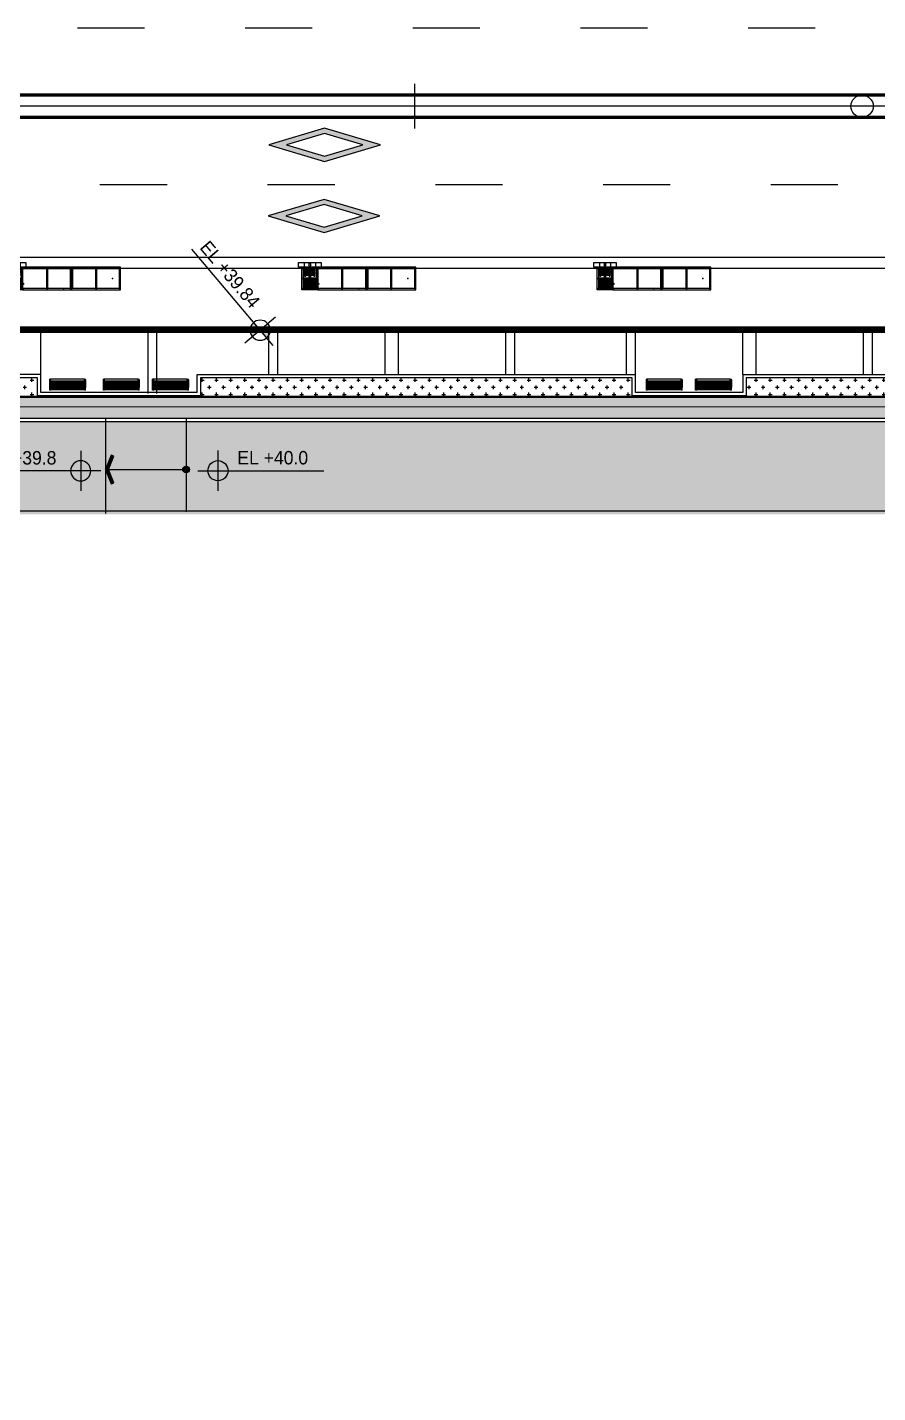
# Model space of a CAD drawing. Header units: millimetres. Extents: x -58335 to 291665, y -66693 to 213307.
# Drawn here: x 127654 to 165682, y 110035 to 171077 of the extents above; entities that cross this region are included whole.
import ezdxf
from ezdxf.xclip import XClip

# ---------------------------------------------------------------- set-up
doc = ezdxf.new("R2010")
doc.units = ezdxf.units.MM
doc.header["$LTSCALE"] = 1000
doc.header["$XCLIPFRAME"] = 0
for name, pattern in [('X-SITE$0$ACAD_ISO03W100', [30, 12, -18]), ('X-SITE$0$H1', [1.5, 1, -0.5]), ('X-SITE$0$HID', [2.8, 1.8, -1]), ('X-SITE$0$HIDDEN', [0.375, 0.25, -0.125]), ('X-SITE$0$HIDDEN2', [4.75, 3.17, -1.58]), ('X-SITE$0$PHANTOM2', [1.25, 0.625, -0.125, 0.125, -0.125, 0.125, -0.125])]:
    doc.linetypes.add(name, pattern=pattern)
for name, color, linetype in [('X-SITE$0$# 레벨계획 PLOT', 212, 'Continuous'), ('X-SITE$0$-MY-계획선', 253, 'Continuous'), ('X-SITE$0$-MY-녹지', 254, 'Continuous'), ('X-SITE$0$-MY-녹지-건축한계선', 253, 'Continuous'), ('X-SITE$0$-MY-보조선', 253, 'Continuous'), ('X-SITE$0$-MY-시설선', 254, 'Continuous'), ('X-SITE$0$-MY-시설선 wood', 254, 'Continuous'), ('X-SITE$0$-MY-포장Hatch', 254, 'Continuous'), ('X-SITE$0$-MY-포장선', 254, 'Continuous'), ('X-SITE$0$-경계휀스', 5, 'Continuous'), ('X-SITE$0$-보도선', 7, 'Continuous'), ('X-SITE$0$0-노면표시', 7, 'Continuous'), ('X-SITE$0$A-BOUNDARY(PLAN)', 2, 'X-SITE$0$PHANTOM2'), ('X-SITE$0$A-FUR', 252, 'X-SITE$0$H1'), ('X-SITE$0$A-SYM-LEVEL', 7, 'Continuous'), ('X-SITE$0$A-TEXT-NOTE', 7, 'Continuous'), ('X-SITE$0$A-전기충전기', 1, 'Continuous'), ('X-SITE$0$도로중심선', 9, 'Continuous'), ('X-SITE$0$도로체인', 9, 'Continuous'), ('X-SITE$0$식물재배화분', 253, 'Continuous'), ('X-SITE$0$차선계획', 7, 'Continuous')]:
    doc.layers.add(name, color=color, linetype=linetype)
doc.layers.add('X-SITE$0$-변경 블럭 외곽-', color=252, linetype='Continuous', lineweight=0)
doc.layers.add('X-SITE$0$NOPLOT', color=193, linetype='Continuous', plot=False)
doc.layers.add('X-SITE$0$건축한계선(3m)', color=193, linetype='Continuous', plot=False)
doc.styles.add('X-SITE$0$Gtx', font='')
doc.styles.get('X-SITE$0$Gtx').set_extended_font_data('Dotum')
doc.linetypes.add('X-SITE$0$FENCELINE1', pattern='A,6.35,-2.54,[133,ltypeshp.shx,S=2.54,R=0,X=-2.54,Y=0],-2.54,25.4', length=36.83)
pattern_1 = [(0, (-13126707.96, 452592), (0, 609.6), []), (90, (-13126707.96, 452592), (-609.6, 609.6), [609.6, -609.6])]
pattern_2 = [(0, (-29382.5, 14650.24), (317.5, 317.5), [158.75, -476.25]), (90, (-29303.13, 14570.87), (-317.5, 317.5), [158.75, -476.25])]

# ---------------------------------------------------------------- blocks, each defined once
blk = doc.blocks.new('X-SITE$0$JMP-001')
at = {"layer": 'X-SITE$0$-MY-시설선'}
for p, q in [((-750, 493), (-800, 493)), ((-800, 493), (-800, -7)), ((-750, 383), (-800, 383)), ((-750, 493), (-750, -7)), ((800, 493), (750, 493)), ((750, 493), (750, -7)), ((800, 383), (750, 383)), ((800, 493), (800, -7)), ((-750, -7), (-800, -7)), ((750, -7), (800, -7))]:
    blk.add_line(p, q, dxfattribs=at)
at = {"layer": 'X-SITE$0$-MY-시설선 wood'}
for p, q in [((750, 480), (-750, 480)), ((750, 444), (-750, 444)), ((750, 429), (-750, 429)), ((750, 427), (-750, 427)), ((750, 417), (-750, 417)), ((750, 416), (-750, 416)), ((750, 405), (-750, 405)), ((750, 404), (-750, 404)), ((750, 394), (-750, 394)), ((750, 357), (-750, 357)), ((750, 353), (-750, 353)), ((750, 313), (-750, 313)), ((750, 308), (-750, 308)), ((750, 268), (-750, 268)), ((750, 264), (-750, 264)), ((750, 224), (-750, 224)), ((750, 220), (-750, 220)), ((750, 179), (-750, 179)), ((750, 175), (-750, 175)), ((750, 135), (-750, 135)), ((750, 131), (-750, 131)), ((750, 90), (-750, 90)), ((750, 86), (-750, 86)), ((750, 0), (-750, 0))]:
    blk.add_line(p, q, dxfattribs=at)
for points in [[(-800, 364), (-750, 364), (-750, 23), (-800, 23)], [(800, 364), (750, 364), (750, 23), (800, 23)]]:
    blk.add_lwpolyline(points, close=True, dxfattribs=at)
blk = doc.blocks.new('X-SITE$0$240910_L-1F')
at = {"layer": 'X-SITE$0$-MY-녹지'}
h = blk.add_hatch(dxfattribs=at)
h.set_pattern_fill('CROSS', color=256, scale=50, style=2)
h.set_pattern_definition(pattern_2)
edge = h.paths.add_edge_path()
edge.add_arc((65971, 168205), 1850, 147.2795, 178.45248)
edge.add_line((64122, 168255), (153371, 168255))
edge.add_line((153371, 168255), (153371, 125655))
edge.add_line((153371, 125655), (167000, 125655))
edge.add_line((167000, 125655), (167000, 169179))
edge.add_line((167000, 169179), (166974, 169205))
edge.add_line((166974, 169205), (64415, 169205))
h = blk.add_hatch(dxfattribs=at)
h.set_pattern_fill('CROSS', color=256, scale=50, style=2)
h.set_pattern_definition(pattern_2)
edge = h.paths.add_edge_path()
edge.add_arc((65971, 168205), 1850, 147.2795, 157.76624)
edge.add_line((64259, 168905), (64971, 168905))
edge.add_line((64971, 168905), (64971, 168255))
edge.add_line((64971, 168255), (153371, 168255))
edge.add_line((153371, 168255), (153371, 125655))
edge.add_line((153371, 125655), (167000, 125655))
edge.add_line((167000, 125655), (167000, 169179))
edge.add_line((167000, 169179), (166974, 169205))
edge.add_line((166974, 169205), (64415, 169205))
at = {"layer": 'X-SITE$0$-MY-녹지-건축한계선'}
h = blk.add_hatch(dxfattribs=at)
h.set_pattern_fill('CROSS', color=256, scale=50, style=2)
h.set_pattern_definition(pattern_2)
h.paths.add_polyline_path([(80421, 170055), (80421, 169205), (98721, 169205), (98721, 170055)])
h = blk.add_hatch(dxfattribs=at)
h.set_pattern_fill('CROSS', color=256, scale=50, style=2)
h.set_pattern_definition(pattern_2)
h.paths.add_polyline_path([(80421, 170055), (80421, 169205), (98721, 169205), (98721, 170055)])
h = blk.add_hatch(dxfattribs=at)
h.set_pattern_fill('CROSS', color=256, scale=50, style=2)
h.set_pattern_definition(pattern_2)
h.paths.add_polyline_path([(125321, 169205), (125321, 170055), (106021, 170055), (106021, 169205), (106221, 169205), (106221, 169205)])
h = blk.add_hatch(dxfattribs=at)
h.set_pattern_fill('CROSS', color=256, scale=50, style=2)
h.set_pattern_definition(pattern_2)
h.paths.add_polyline_path([(125321, 169205), (125321, 170055), (106021, 170055), (106021, 169205), (106221, 169205), (106221, 169205)])
h = blk.add_hatch(dxfattribs=at)
h.set_pattern_fill('CROSS', color=256, scale=50, style=2)
h.set_pattern_definition(pattern_2)
h.paths.add_polyline_path([(146721, 169205), (146721, 170055), (130421, 170055), (130421, 169205), (130621, 169205), (130621, 169205)])
h = blk.add_hatch(dxfattribs=at)
h.set_pattern_fill('CROSS', color=256, scale=50, style=2)
h.set_pattern_definition(pattern_2)
h.paths.add_polyline_path([(146721, 169205), (146721, 170055), (130421, 170055), (130421, 169205), (130621, 169205), (130621, 169205)])
h = blk.add_hatch(dxfattribs=at)
h.set_pattern_fill('CROSS', color=256, scale=50, style=2)
h.set_pattern_definition(pattern_2)
h.paths.add_polyline_path([(106021, 169255), (98721, 169255), (98721, 169205), (106021, 169205)])
h = blk.add_hatch(dxfattribs=at)
h.set_pattern_fill('CROSS', color=256, scale=50, style=2)
h.set_pattern_definition(pattern_2)
h.paths.add_polyline_path([(106021, 169255), (98721, 169255), (98721, 169205), (106021, 169205)])
h = blk.add_hatch(dxfattribs=at)
h.set_pattern_fill('CROSS', color=256, scale=50, style=2)
h.set_pattern_definition(pattern_2)
h.paths.add_polyline_path([(130421, 169255), (125321, 169255), (125321, 169205), (130421, 169205)])
h = blk.add_hatch(dxfattribs=at)
h.set_pattern_fill('CROSS', color=256, scale=50, style=2)
h.set_pattern_definition(pattern_2)
h.paths.add_polyline_path([(130421, 169255), (125321, 169255), (125321, 169205), (130421, 169205)])
at = {"layer": 'X-SITE$0$-MY-포장Hatch'}
h = blk.add_hatch(dxfattribs=at)
h.set_pattern_fill('AR-B816', color=256, scale=3)
h.set_pattern_definition(pattern_1)
h.paths.add_polyline_path([(64121, 168105), (64121, 163955), (148271, 163955), (148271, 121555), (153221, 121555), (153221, 168105)])
h = blk.add_hatch(dxfattribs=at)
h.set_pattern_fill('AR-B816', color=256, scale=3)
h.set_pattern_definition(pattern_1)
h.paths.add_polyline_path([(64121, 168105), (64121, 163955), (148271, 163955), (148271, 121555), (153221, 121555), (153221, 168105)])
at = {"layer": 'X-SITE$0$# 레벨계획 PLOT', "elevation": 0}
for points in [[(101771, 168255), (101771, 163996)], [(101771, 168255), (101771, 163996)], [(105371, 168255), (105371, 164064)], [(105371, 168255), (105371, 164064)]]:
    blk.add_lwpolyline(points, dxfattribs=at)
at = {"layer": 'X-SITE$0$-MY-계획선'}
for p, q in [((98871, 170205), (80271, 170205)), ((98871, 170205), (80271, 170205)), ((98871, 169405), (98871, 170205)), ((98871, 169405), (98871, 170205)), ((105871, 169405), (105871, 170205)), ((105871, 170205), (125471, 170205)), ((105871, 169405), (105871, 170205)), ((105871, 170205), (125471, 170205)), ((125471, 169405), (125471, 170205)), ((125471, 169405), (125471, 170205)), ((130271, 170205), (130271, 169405)), ((130271, 170205), (146871, 170205)), ((130271, 170205), (130271, 169405)), ((130271, 170205), (146871, 170205)), ((105871, 169405), (98871, 169405)), ((105871, 169405), (98871, 169405)), ((130271, 169405), (125471, 169405)), ((130271, 169405), (125471, 169405))]:
    blk.add_line(p, q, dxfattribs=at)
for points in [[(64121, 168105), (153221, 168105), (153221, 121555)], [(64971, 168105), (153221, 168105), (153221, 121555)]]:
    blk.add_lwpolyline(points, dxfattribs=at)
at = {"layer": 'X-SITE$0$-MY-보조선'}
for p, q in [((98721, 170055), (80421, 170055)), ((98721, 170055), (80421, 170055)), ((98721, 169255), (98721, 170055)), ((98721, 169255), (98721, 170055)), ((106021, 170055), (106021, 169255)), ((125321, 170055), (106021, 170055)), ((106021, 170055), (106021, 169255)), ((125321, 170055), (106021, 170055)), ((125321, 169255), (125321, 170055)), ((125321, 169255), (125321, 170055)), ((146721, 170055), (130421, 170055)), ((130421, 170055), (130421, 169255)), ((146721, 170055), (130421, 170055)), ((130421, 170055), (130421, 169255)), ((106021, 169255), (98721, 169255)), ((106021, 169255), (98721, 169255)), ((130421, 169255), (125321, 169255)), ((130421, 169255), (125321, 169255))]:
    blk.add_line(p, q, dxfattribs=at)
for points in [[(64122, 168255), (153371, 168255), (153371, 121555)], [(64971, 168255), (153371, 168255), (153371, 121555)]]:
    blk.add_lwpolyline(points, dxfattribs=at)
at = {"layer": 'X-SITE$0$-MY-포장선'}
for points in [[(98871, 170205), (98871, 172205)], [(98871, 170205), (98871, 172205)], [(103671, 169355), (103671, 172205)], [(103671, 169355), (103671, 172205)], [(104071, 169355), (104071, 172205)], [(104071, 169355), (104071, 172205)], [(109071, 170205), (109071, 172205)], [(109071, 170205), (109071, 172205)], [(109471, 170205), (109471, 172205)], [(109471, 170205), (109471, 172205)], [(114271, 170205), (114271, 172205)], [(114271, 170205), (114271, 172205)], [(114871, 170205), (114871, 172205)], [(114871, 170205), (114871, 172205)], [(119671, 170205), (119671, 172205)], [(119671, 170205), (119671, 172205)], [(120071, 170205), (120071, 172205)], [(120071, 170205), (120071, 172205)], [(125071, 170205), (125071, 172205)], [(125071, 170205), (125071, 172205)], [(125471, 170205), (125471, 172205)], [(125471, 170205), (125471, 172205)], [(130271, 170205), (130271, 172205)], [(130271, 170205), (130271, 172205)], [(130871, 170205), (130871, 172205)], [(130871, 170205), (130871, 172205)], [(135671, 170205), (135671, 172205)], [(135671, 170205), (135671, 172205)], [(136071, 170205), (136071, 172205)], [(136071, 170205), (136071, 172205)]]:
    blk.add_lwpolyline(points, dxfattribs=at)
at = {"layer": 'X-SITE$0$-경계휀스', "linetype": 'X-SITE$0$FENCELINE1', "lineweight": 0, "ltscale": 0.1}
for points in [[(153221, 127755), (166050, 127755), (166050, 168755), (61771, 168755)], [(153221, 127755), (166050, 127755), (166050, 168755), (64971, 168755)]]:
    blk.add_lwpolyline(points, dxfattribs=at)
at = {"layer": 'X-SITE$0$-MY-시설선', "xscale": -1, "rotation": 180}
for p in [(100075, 169994), (100075, 169994), (102475, 169994), (102475, 169994), (104675, 169994), (104675, 169994), (126757, 169994), (126757, 169994), (128957, 169994), (128957, 169994)]:
    blk.add_blockref('X-SITE$0$JMP-001', p, dxfattribs=at)
blk = doc.blocks.new('X-SITE$0$SITE-2')
at = {"layer": 'X-SITE$0$도로중심선', "color": 252}
blk.add_lwpolyline([(184746.349, 192619.877), (184314.067, 192619.877, 0.414208), (184297.067, 192602.877), (184297.067, 192435.57, 0.414218), (184314.067, 192418.57), (184746.349, 192418.57)], format="xyb", dxfattribs=at)
at = {"layer": 'X-SITE$0$도로체인', "color": 252}
blk.add_line((184424.667, 192618.869), (184424.667, 192620.869), dxfattribs=at)
blk.add_circle((184444.667, 192619.869), 0.5, dxfattribs=at)
blk = doc.blocks.new('X-SITE$0$A$C58c92af8')
at = {"layer": 'X-SITE$0$0-노면표시'}
h = blk.add_hatch(color=252, dxfattribs=at)
h.dxf.hatch_style = 1
h.paths.add_polyline_path([(428553, 472424), (431053, 471682), (433553, 472424), (431053, 473167)])
h.paths.add_polyline_path([(429346, 472424), (431053, 472931), (432760, 472424), (431053, 471917)], flags=16)
h = blk.add_hatch(color=252, dxfattribs=at)
h.dxf.hatch_style = 1
h.paths.add_polyline_path([(428528, 469242), (431028, 468499), (433528, 469242), (431028, 469984)])
h.paths.add_polyline_path([(429321, 469242), (431028, 469749), (432736, 469242), (431028, 468735)], flags=16)
at = {"layer": 'X-SITE$0$-보도선'}
blk.add_line((385957, 466906), (485736, 466906), dxfattribs=at)
at = {"layer": 'X-SITE$0$-보도선', "color": 252}
blk.add_lwpolyline([(385957, 466906), (485736, 466906, -0.414214), (497736, 454906), (497736, 292099, -0.414214), (485736, 280099), (431757, 280099)], format="xyb", dxfattribs=at)
at = {"layer": 'X-SITE$0$0-노면표시', "color": 252}
for points in [[(433553, 472424), (431053, 473167), (428553, 472424), (431053, 471682)], [(432760, 472424), (431053, 472931), (429346, 472424), (431053, 471917)], [(433528, 469242), (431028, 469984), (428528, 469242), (431028, 468499)], [(432736, 469242), (431028, 469749), (429321, 469242), (431028, 468735)]]:
    blk.add_lwpolyline(points, close=True, dxfattribs=at)
at = {"layer": 'X-SITE$0$NOPLOT', "color": 251, "lineweight": 0}
blk.add_lwpolyline([(487915, 282849), (494986, 289920), (494986, 457085), (487915, 464156), (324557, 464156), (317486, 457085), (317486, 289920), (324557, 282849)], close=True, dxfattribs=at)
at = {"layer": 'X-SITE$0$차선계획', "color": 252, "linetype": 'X-SITE$0$ACAD_ISO03W100', "ltscale": 0.25, "flags": 128}
for points in [[(303986, 292273), (303986, 455906, -0.441146), (325736, 477656), (488986, 477656)], [(310986, 289773), (310986, 456906, -0.414214), (324736, 470656), (486486, 470656)]]:
    blk.add_lwpolyline(points, format="xyb", dxfattribs=at)
at = {"layer": 'X-SITE$0$차선계획', "color": 252, "const_width": 150}
for points in [[(306986, 289773), (306986, 455906, -0.445456), (325736, 474656), (488986, 474656)], [(307986, 289773), (307986, 455906, -0.447216), (325736, 473656), (488986, 473656)]]:
    blk.add_lwpolyline(points, format="xyb", dxfattribs=at)
at = {"layer": 'X-SITE$0$차선계획', "color": 252}
blk.add_lwpolyline([(385949, 467406), (485986, 467406, -0.414214), (498236, 455156), (498236, 291849, -0.414214), (485986, 279599), (431757, 279599)], format="xyb", dxfattribs=at)
at = {"layer": 'X-SITE$0$A-FUR', "ltscale": 10, "xscale": 1000, "yscale": 1000, "zscale": 1000}
blk.add_blockref('X-SITE$0$SITE-2', (-183989581, -192145721), dxfattribs=at)
blk = doc.blocks.new('X-SITE$0$s3')
at = {"layer": 'X-SITE$0$식물재배화분'}
h = blk.add_hatch(dxfattribs=at)
h.set_pattern_fill('HONEY', color=256, scale=0.1, style=0)
h.set_pattern_definition([(0, (-256.349269, 35.191289), (0.01875, 0.0108253175), [0.0125, -0.025]), (120, (-256.349269, 35.191289), (-0.01874999996, 0.01082531757), [0.0125, -0.025]), (60, (-256.349269, 35.191289), (4e-11, 0.02165063507), [-0.025, 0.0125])])
h.paths.add_polyline_path([(-0.235, 1.137), (-0.235, 0.959), (0.235, 0.959), (0.235, 1.137)])
h = blk.add_hatch(dxfattribs=at)
h.set_pattern_fill('HONEY', color=256, scale=0.1, style=0)
h.set_pattern_definition([(0, (-256.349269, 34.993789), (0.01875, 0.0108253175), [0.0125, -0.025]), (120, (-256.349269, 34.993789), (-0.01874999996, 0.01082531757), [0.0125, -0.025]), (60, (-256.349269, 34.993789), (4e-11, 0.02165063507), [-0.025, 0.0125])])
h.paths.add_polyline_path([(-0.235, 0.939), (-0.235, 0.762), (0.235, 0.762), (0.235, 0.939)])
h = blk.add_hatch(dxfattribs=at)
h.set_pattern_fill('HEX', color=256, scale=0.05, style=0)
h.set_pattern_definition([(0, (-0.93054, 0.26), (-4e-25, 0.01082532), [0.00625, -0.0125]), (120, (-0.93054, 0.26), (-0.009375, -0.00541266), [0.00625, -0.0125]), (60, (-0.92429, 0.26), (-0.009375, 0.00541266), [0.00625, -0.0125])])
h.paths.add_polyline_path([(0.234, 0.261), (0.234, 0.559), (-0.234, 0.559), (-0.234, 0.261)])
at = {"layer": 'X-SITE$0$식물재배화분', "linetype": 'X-SITE$0$HIDDEN', "ltscale": 3}
for p, q in [((-2.605, 1.16), (-2.605, 0.26)), ((-0.356, 0.888), (-0.295, 0.888)), ((-0.355, 1.013), (-0.295, 1.013))]:
    blk.add_line(p, q, dxfattribs=at)
at = {"layer": 'X-SITE$0$식물재배화분'}
for p, q in [((-0.355, 1.16), (-0.415, 1.16)), ((-0.355, 0.26), (-0.355, 1.16)), ((-0.295, 0.71), (-0.295, 0.74)), ((-0.295, 0.71), (-0.295, 0.68)), ((-0.235, 1.137), (0.235, 1.137)), ((-0.235, 0.762), (-0.235, 1.137)), ((0.235, 0.762), (-0.235, 0.762)), ((0.235, 1.137), (0.235, 0.762)), ((-0.415, 0.26), (-0.355, 0.26)), ((0.235, 0.56), (-0.235, 0.56)), ((-0.235, 0.56), (-0.235, 0.26)), ((-0.235, 0.26), (0.235, 0.26)), ((0.234, 0.559), (-0.234, 0.559)), ((-0.234, 0.559), (-0.234, 0.261)), ((-0.234, 0.261), (0.234, 0.261)), ((0.234, 0.261), (0.234, 0.559)), ((0.235, 0.26), (0.235, 0.56))]:
    blk.add_line(p, q, dxfattribs=at)
for points in [[(-4.735, 1.16), (-2.545, 1.16), (-2.545, 1.22), (-4.735, 1.22)], [(-4.735, 1.16), (-4.735, 0.26), (-4.675, 0.26), (-4.675, 1.16)], [(-2.545, 1.16), (-0.355, 1.16), (-0.355, 1.22), (-2.545, 1.22)], [(-0.35, 0.994), (-0.35, 0.977), (-0.28, 0.977), (-0.28, 0.925), (-0.35, 0.925), (-0.35, 0.909), (-0.418, 0.951)], [(-0.355, 1.22), (0.355, 1.22), (0.355, 1.16), (-0.355, 1.16)], [(-0.355, 1.16), (-0.355, 0.26), (-0.295, 0.26), (-0.295, 1.16)], [(-0.295, 0.74), (0.295, 0.74), (0.295, 0.68), (-0.295, 0.68)], [(0.295, 1.16), (0.355, 1.16), (0.355, 0.26), (0.295, 0.26)], [(-4.735, 0.2), (-2.545, 0.2), (-2.545, 0.26), (-4.735, 0.26)], [(-2.545, 0.2), (-0.355, 0.2), (-0.355, 0.26), (-2.545, 0.26)], [(-0.5, 0.2), (0.5, 0.2), (0.5, 0), (-0.5, 0)], [(0.355, 0.26), (-0.355, 0.26), (-0.355, 0.2), (0.355, 0.2)], [(-0.185, 0.56), (-0.185, 0.606), (-0.235, 0.606), (-0.235, 0.56)], [(0.043, 0.107), (0.026, 0.107), (0.026, 0.037), (-0.026, 0.037), (-0.026, 0.107), (-0.043, 0.107), (0, 0.175)], [(0.235, 0.56), (0.235, 0.606), (0.185, 0.606), (0.185, 0.56)]]:
    blk.add_lwpolyline(points, close=True, dxfattribs=at)
at = {"layer": 'X-SITE$0$식물재배화분', "linetype": 'X-SITE$0$HIDDEN', "ltscale": 3}
for points in [[(-3.67, 0.26), (-3.61, 0.26), (-3.61, 1.16), (-3.67, 1.16)], [(-2.545, 1.16), (-2.545, 0.26), (-2.485, 0.26), (-2.485, 1.16)], [(-1.48, 0.26), (-1.42, 0.26), (-1.42, 1.16), (-1.48, 1.16)]]:
    blk.add_lwpolyline(points, close=True, dxfattribs=at)
for points in [[(-0.295, 1.013), (-0.356, 0.888)], [(-0.355, 1.013), (-0.295, 0.888)], [(-0.063, 0.26), (-0.063, 0.2)], [(-0.063, 0.2), (0.062, 0.26)], [(0.062, 0.2), (-0.063, 0.26)], [(0.062, 0.26), (0.062, 0.2)]]:
    blk.add_lwpolyline(points, dxfattribs=at)
at = {"layer": 'X-SITE$0$식물재배화분'}
for points in [[(-0.235, 0.959), (0.235, 0.959)], [(-0.235, 0.939), (0.235, 0.939)], [(-0.035, 0.62), (0.035, 0.62)], [(0, 0.655), (0, 0.585)]]:
    blk.add_lwpolyline(points, dxfattribs=at)
at = {"layer": 'X-SITE$0$식물재배화분', "linetype": 'X-SITE$0$HIDDEN2', "ltscale": 0.2}
for points in [[(-0.25, 0), (-0.25, 0), (-0.25, 0.2)], [(0.25, 0), (0.25, 0), (0.25, 0.2)]]:
    blk.add_lwpolyline(points, dxfattribs=at)
at = {"layer": 'X-SITE$0$식물재배화분'}
for points in [[(-0.234, 0.463), (-0.194, 0.463, -0.414214), (-0.182, 0.45), (-0.182, 0.37, -0.414214), (-0.194, 0.358), (-0.234, 0.358)], [(-0.234, 0.363), (-0.194, 0.363, 0.414214), (-0.187, 0.37), (-0.187, 0.45, 0.414214), (-0.194, 0.458), (-0.234, 0.458)], [(0.234, 0.463), (0.194, 0.463, 0.414214), (0.181, 0.45), (0.181, 0.37, 0.414214), (0.194, 0.358), (0.234, 0.358)], [(0.234, 0.363), (0.194, 0.363, -0.414214), (0.186, 0.37), (0.186, 0.45, -0.414214), (0.194, 0.458), (0.234, 0.458)]]:
    blk.add_lwpolyline(points, format="xyb", dxfattribs=at)
for centre, radius in [((0, 0.62), 0.035), ((0, 0.62), 0.03), ((-0.232, 0.46), 0.0025), ((-0.232, 0.36), 0.0025), ((0.231, 0.46), 0.0025), ((0.231, 0.36), 0.0025)]:
    blk.add_circle(centre, radius, dxfattribs=at)
at = {"layer": 'X-SITE$0$식물재배화분', "linetype": 'X-SITE$0$HIDDEN', "ltscale": 3}
for p in [(-4.375, 0.71), (-2.19, 1.22), (-2.19, 0.2)]:
    blk.add_point(p, dxfattribs=at)
blk = doc.blocks.new('X-SITE$0$A$C2afb0e87')
at = {"layer": 'X-SITE$0$식물재배화분', "lineweight": 0, "xscale": 1000, "yscale": 1000, "zscale": 1000, "rotation": 180.0000074438389}
for p in [(92635, 3000), (105835, 3000), (119035, 3000)]:
    blk.add_blockref('X-SITE$0$s3', p, dxfattribs=at)
blk = doc.blocks.new('X-SITE$0$SKBAB-DH-MDLD$0$ARROWX')
at = {"color": 0}
blk.add_lwpolyline([(-0.2, -0.5), (-0.293, -0.463), (-0.108, 0), (-0.293, 0.463), (-0.2, 0.5), (0, 0)], close=True, dxfattribs=at)
for points in [[(-0.2, 0.5), (-0.293, 0.463), (0, 0), (-0.108, 0)], [(0, 0), (-0.108, 0), (-0.2, -0.5), (-0.293, -0.463)]]:
    blk.add_solid(points, dxfattribs=at)
blk = doc.blocks.new('X-SITE$0$sym_level')
at = {"layer": 'X-SITE$0$A-SYM-LEVEL'}
h = blk.add_hatch(color=256, dxfattribs=at)
h.paths.add_polyline_path([(0, 450, 0.414214), (-450, 0), (0, 0)])
h.paths.add_polyline_path([(450, 0), (0, 0), (0, -450, 0.414214)])
blk.add_line((0, 900), (0, -900), dxfattribs=at)
blk.add_circle((0, 0), 450, dxfattribs=at)

msp = doc.modelspace()

# ---------------------------------------------------------------- hatches: boundary and pattern name
h = msp.add_hatch(color=256)
h.dxf.hatch_style = 1
edge = h.paths.add_edge_path()
edge.add_arc((134753.6, 151305), 150, 0, 360)

# ---------------------------------------------------------------- linework, layer by layer
msp.add_lwpolyline([(131153.6, 151305), (134753.6, 151305)])
msp.add_circle((134753.6, 151305, 0), 150)
at = {"layer": 'X-SITE$0$-변경 블럭 외곽-', "color": 8, "lineweight": 0, "elevation": 0}
msp.add_lwpolyline([(204882.5, 150483.9), (197811.4, 157555), (34453.6, 157555), (27382.5, 150484), (27382.5, -16680.8), (34453.6, -23751.8), (197811.4, -23751.8), (204882.5, -16680.8), (204882.5, 150483.9)], dxfattribs=at)
at = {"layer": 'X-SITE$0$A-BOUNDARY(PLAN)', "color": 2, "ltscale": 5, "const_width": 300, "elevation": 0}
msp.add_lwpolyline([(204882.5, 150483.9), (197811.4, 157555), (34453.6, 157555), (27382.5, 150484), (27382.5, -16680.8), (34453.6, -23751.8), (197811.4, -23751.8), (204882.5, -16680.8), (204882.5, 150483.9)], dxfattribs=at)
at = {"layer": 'X-SITE$0$A-BOUNDARY(PLAN)', "color": 2, "ltscale": 5, "const_width": 100, "elevation": 0}
msp.add_lwpolyline([(196568.8, 154555), (35696.2, 154555), (30382.5, 149241.3), (30382.5, -15438.1), (35696.2, -20751.8), (196568.8, -20751.8), (201882.5, -15438.1), (201882.5, 149241.3)], close=True, dxfattribs=at)
at = {"layer": 'X-SITE$0$A-SYM-LEVEL'}
for p, q in [((138648.2, 156846, 0), (135007.7, 161156.9, 0)), ((130940.6, 151248.7), (125298.1, 151248.7)), ((135278.8, 151254), (140921.3, 151254))]:
    msp.add_line(p, q, dxfattribs=at)
at = {"layer": 'X-SITE$0$NOPLOT'}
msp.add_lwpolyline([(174178, 106743.3, 0.0027012), (173847.4, 103015), (177053.6, 103015), (177053.6, 94415), (173239.2, 94415, 0.0026992), (173042, 90680), (181753.6, 90680), (181753.6, 28305), (144153.6, 28305), (144153.6, 76505), (135603.6, 76505), (135603.6, 34455), (49503.6, 34455), (49503.6, 77155), (91703.6, 77155), (91703.6, 149455), (177803.6, 149455), (177803.6, 106755), (174179.2, 106755)], format="xyb", dxfattribs=at)
at = {"layer": 'X-SITE$0$건축한계선(3m)', "linetype": 'X-SITE$0$HID', "lineweight": 0, "elevation": 0}
msp.add_lwpolyline([(196568.8, 154555), (35696.2, 154555), (30382.5, 149241.3), (30382.5, -15438.1), (35696.2, -20751.8)], dxfattribs=at)

# ---------------------------------------------------------------- block references
msp.add_blockref('X-SITE$0$240910_L-1F', (29382.5, -14650.2))
at = {"xscale": -1280.000000000003, "yscale": 1280.000000000003, "zscale": 1280.000000000001}
msp.add_blockref('X-SITE$0$SKBAB-DH-MDLD$0$ARROWX', (131153.6, 151305), dxfattribs=at)
at = {"layer": 'X-SITE$0$A-SYM-LEVEL', "xscale": -1, "rotation": 310.1807341246222}
msp.add_blockref('X-SITE$0$sym_level', (138067.5, 157533.6, 0), dxfattribs=at)
at = {"layer": 'X-SITE$0$A-SYM-LEVEL', "xscale": -1}
msp.add_blockref('X-SITE$0$sym_level', (130040.6, 151248.7), dxfattribs=at)
at = {"layer": 'X-SITE$0$A-SYM-LEVEL'}
msp.add_blockref('X-SITE$0$sym_level', (136178.8, 151254), dxfattribs=at)
at = {"layer": 'X-SITE$0$A-전기충전기'}
ref = msp.add_blockref('X-SITE$0$A$C58c92af8', (-290103.4, -306600.6), dxfattribs=at)
XClip(ref).set_block_clipping_path([(231768.3252820689, 239907.43377654), (581768.3252820689, 519907.4337765401)])
at = {"layer": 'X-SITE$0$식물재배화분'}
msp.add_blockref('X-SITE$0$A$C2afb0e87', (34453.6, 157555), dxfattribs=at)

# ---------------------------------------------------------------- texts
at = {"layer": 'X-SITE$0$A-TEXT-NOTE', "color": 1, "style": 'X-SITE$0$Gtx'}
msp.add_text('EL +39.84', height=600, rotation=310.180734, dxfattribs=at).set_placement((135330.6, 161210.6, 0))
for s, p in [('EL +39.8', (125792.4, 151530)), ('EL +40.0', (137047.7, 151535.4))]:
    msp.add_text(s, height=600, dxfattribs=at).set_placement(p)

doc.saveas('drawing.dxf')
